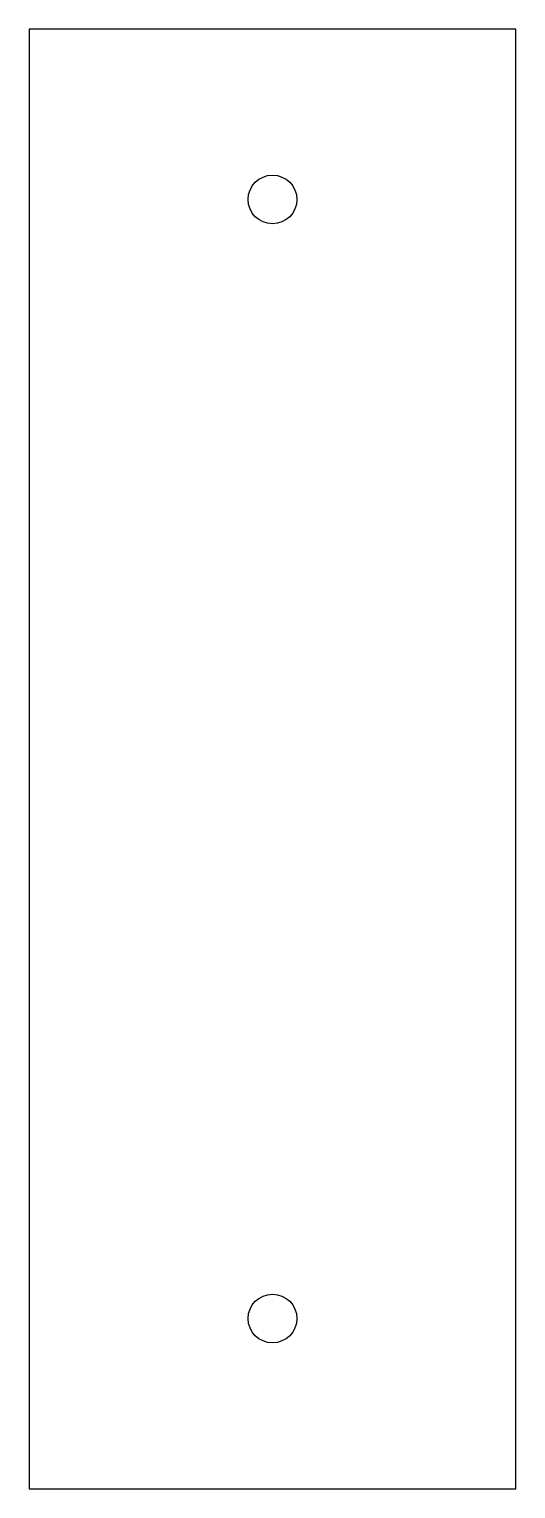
# Model space of a CAD drawing. Header units: millimetres. Extents: x 0 to 20, y -60 to 0.
import ezdxf

# ---------------------------------------------------------------- set-up
doc = ezdxf.new("R2010")
doc.units = ezdxf.units.MM
doc.layers.get('0').update_dxf_attribs({"linetype": 'CONTINUOUS'})

msp = doc.modelspace()

# ---------------------------------------------------------------- linework, layer by layer
for points in [[(0, 0), (0, -60), (20, -60), (20, 0)], [(20, 0), (0, 0), (0, -60), (20, -60)]]:
    msp.add_lwpolyline(points, close=True)
for centre in [(10, -7), (10, -53)]:
    msp.add_circle(centre, 1)

doc.saveas('drawing.dxf')
